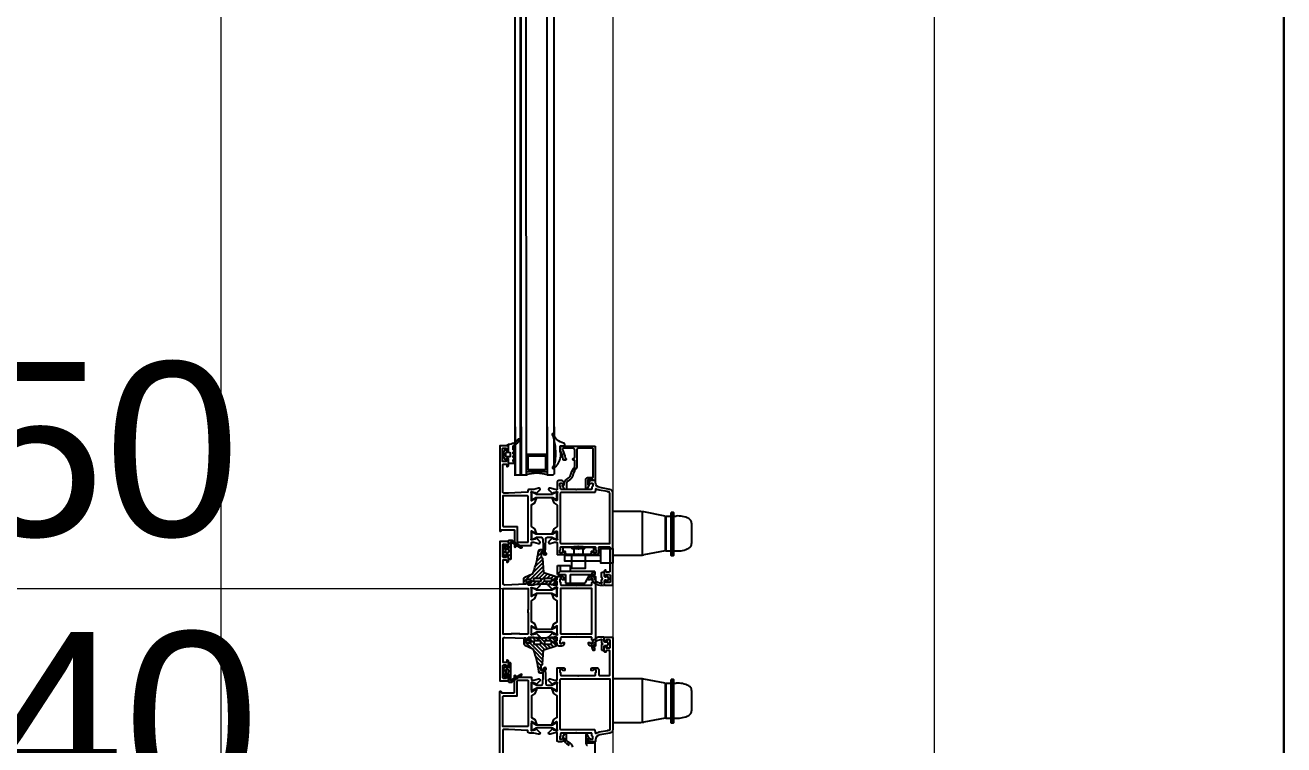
# Model space of a CAD drawing. Extents: x -1439 to 34962, y -872 to 8330.
# Drawn here: x 372.6 to 444.9, y 544.8 to 586.2 of the extents above; entities that cross this region are included whole.
import ezdxf
from ezdxf.enums import TextEntityAlignment as Align

# ---------------------------------------------------------------- set-up
doc = ezdxf.new("R2010")
doc.units = 0
doc.linetypes.add('HIDDEN', pattern=[0.375, 0.25, -0.125])
doc.layers.get('0').update_dxf_attribs({"color": 9, "lineweight": 9})
for name, color, linetype, lineweight in [('06D', 9, 'Continuous', 9), ('10', 9, 'Continuous', 9), ('15', 9, 'Continuous', 9), ('22', 8, 'Continuous', 9), ('E-LINYE', 7, 'Continuous', 30)]:
    doc.layers.add(name, color=color, linetype=linetype, lineweight=lineweight)
doc.styles.add('Arial', font='arial.ttf', dxfattribs={"height": 2.5})

# ---------------------------------------------------------------- blocks, each defined once
blk = doc.blocks.new('ciftkanatdograma_pr2')
at = {"layer": '06D', "lineweight": 25, "ltscale": 0.5}
h = blk.add_hatch(dxfattribs=at)
h.set_pattern_fill('ANSI31', color=256, scale=0.05, angle=450, style=0)
h.set_pattern_definition([(225, (-259.6646, 131.83068), (-0.1122532, 0.1122532), [])])
edge = h.paths.add_edge_path(flags=16)
edge.add_arc((-78.38, 0.488), 0.025, 270, 360)
edge.add_line((-78.355, 0.488), (-78.355, 0.588))
edge.add_arc((-78.38, 0.588), 0.025, 0, 90)
edge.add_line((-78.38, 0.613), (-78.56, 0.613))
edge.add_arc((-78.56, 0.588), 0.025, 90, 180)
edge.add_line((-78.585, 0.588), (-78.585, 0.488))
edge.add_arc((-78.56, 0.488), 0.025, 180, 270)
edge.add_line((-78.56, 0.463), (-78.38, 0.463))
edge = h.paths.add_edge_path()
edge.add_arc((-78.185, 0.493), 0.035, 180, 270, ccw=False)
edge.add_line((-78.22, 0.493), (-78.22, 0.573))
edge.add_arc((-78.205, 0.573), 0.015, 137.83076, 180, ccw=False)
edge.add_line((-78.216, 0.583), (-78.176, 0.625))
edge.add_arc((-78.205, 0.653), 0.04, 316.38691, 422.9563)
edge.add_line((-78.187, 0.689), (-78.276, 0.734))
edge.add_arc((-78.355, 0.578), 0.175, 62.9563, 90)
edge.add_line((-78.355, 0.753), (-78.585, 0.753))
edge.add_arc((-78.585, 0.578), 0.175, 90, 117.0437)
edge.add_line((-78.665, 0.734), (-78.753, 0.689))
edge.add_arc((-78.735, 0.653), 0.04, 117.0437, 223.61309)
edge.add_line((-78.764, 0.625), (-78.724, 0.583))
edge.add_arc((-78.735, 0.573), 0.015, 0, 42.16924, ccw=False)
edge.add_line((-78.72, 0.573), (-78.72, 0.493))
edge.add_arc((-78.755, 0.493), 0.035, 270, 360, ccw=False)
edge.add_line((-78.755, 0.458), (-79.035, 0.458))
edge.add_arc((-79.035, 0.418), 0.04, 90, 180)
edge.add_line((-79.075, 0.418), (-79.075, 0.273))
edge.add_arc((-79.025, 0.273), 0.05, 180, 220.03479)
edge.add_line((-79.064, 0.241), (-78.691, -0.293))
edge.add_arc((-78.66, -0.267), 0.04, 220.03479, 393.00426)
edge.add_line((-78.627, -0.245), (-78.945, 0.26))
edge.add_arc((-78.894, 0.292), 0.06, 33.85445, 213.00426, ccw=False)
edge.add_line((-78.845, 0.326), (-78.005, 0.326))
edge.add_arc((-78.005, 0.366), 0.04, 270, 360)
edge.add_line((-77.965, 0.366), (-77.965, 0.418))
edge.add_arc((-78.005, 0.418), 0.04, 360, 450)
edge.add_line((-78.005, 0.458), (-78.185, 0.458))
h = blk.add_hatch(dxfattribs=at)
h.set_pattern_fill('ANSI31', color=256, scale=0.05, angle=450, style=0)
h.set_pattern_definition([(315, (109.6646, 131.83068), (0.1122532, 0.1122532), [])])
edge = h.paths.add_edge_path(flags=16)
edge.add_arc((-71.62, 0.488), 0.025, 180, 270, ccw=False)
edge.add_line((-71.645, 0.488), (-71.645, 0.588))
edge.add_arc((-71.62, 0.588), 0.025, 90, 180, ccw=False)
edge.add_line((-71.62, 0.613), (-71.44, 0.613))
edge.add_arc((-71.44, 0.588), 0.025, 0, 90, ccw=False)
edge.add_line((-71.415, 0.588), (-71.415, 0.488))
edge.add_arc((-71.44, 0.488), 0.025, 270, 360, ccw=False)
edge.add_line((-71.44, 0.463), (-71.62, 0.463))
edge = h.paths.add_edge_path()
edge.add_arc((-71.815, 0.493), 0.035, 270, 360)
edge.add_line((-71.78, 0.493), (-71.78, 0.573))
edge.add_arc((-71.795, 0.573), 0.015, 360, 402.16924)
edge.add_line((-71.784, 0.583), (-71.824, 0.625))
edge.add_arc((-71.795, 0.653), 0.04, 117.0437, 223.61309, ccw=False)
edge.add_line((-71.813, 0.689), (-71.724, 0.734))
edge.add_arc((-71.645, 0.578), 0.175, 90, 117.0437, ccw=False)
edge.add_line((-71.645, 0.753), (-71.415, 0.753))
edge.add_arc((-71.415, 0.578), 0.175, 62.9563, 90, ccw=False)
edge.add_line((-71.335, 0.734), (-71.247, 0.689))
edge.add_arc((-71.265, 0.653), 0.04, -43.61309, 62.9563, ccw=False)
edge.add_line((-71.236, 0.625), (-71.276, 0.583))
edge.add_arc((-71.265, 0.573), 0.015, 137.83076, 180)
edge.add_line((-71.28, 0.573), (-71.28, 0.493))
edge.add_arc((-71.245, 0.493), 0.035, 180, 270)
edge.add_line((-71.245, 0.458), (-70.965, 0.458))
edge.add_arc((-70.965, 0.418), 0.04, 0, 90, ccw=False)
edge.add_line((-70.925, 0.418), (-70.925, 0.273))
edge.add_arc((-70.975, 0.273), 0.05, -40.03479, 0, ccw=False)
edge.add_line((-70.936, 0.241), (-71.309, -0.293))
edge.add_arc((-71.34, -0.267), 0.04, 146.99574, 319.96521, ccw=False)
edge.add_line((-71.373, -0.245), (-71.055, 0.26))
edge.add_arc((-71.106, 0.292), 0.06, 326.99574, 506.14555)
edge.add_line((-71.155, 0.326), (-71.995, 0.326))
edge.add_arc((-71.995, 0.366), 0.04, 180, 270, ccw=False)
edge.add_line((-72.035, 0.366), (-72.035, 0.418))
edge.add_arc((-71.995, 0.418), 0.04, 90, 180, ccw=False)
edge.add_line((-71.995, 0.458), (-71.815, 0.458))
h = blk.add_hatch(dxfattribs=at)
h.set_pattern_fill('ANSI31', color=256, scale=0.05, style=0)
h.set_pattern_definition([(225, (-77.20478, -250.68329), (0.1122532, -0.1122532), [])])
h.paths.add_polyline_path([(-78.329, -1.695), (-78.517, -1.514, -0.203536), (-78.547, -1.442), (-78.547, -1.362, -0.380587), (-78.459, -1.262, 0.061836), (-77.202, -0.955, 0.189764), (-77.148, -0.906), (-76.957, -0.477, -0.285747), (-76.867, -0.422), (-76.577, -0.422, -0.414214), (-76.557, -0.442), (-76.557, -0.532, -0.414214), (-76.577, -0.552), (-76.792, -0.552, 0.414214), (-76.827, -0.587), (-76.827, -0.777, 0.414214), (-76.802, -0.802), (-76.722, -0.802, 0.414214), (-76.697, -0.777), (-76.697, -0.742, -0.414214), (-76.667, -0.712), (-76.601, -0.712, -0.296563), (-76.583, -0.724), (-76.523, -0.859, -0.104779), (-76.507, -0.932), (-76.507, -1.012, 0.081633), (-76.507, -1.992), (-76.507, -2.072, -0.104779), (-76.523, -2.145), (-76.583, -2.28, -0.296563), (-76.601, -2.292), (-76.667, -2.292, -0.414214), (-76.697, -2.262), (-76.697, -2.227, 0.414214), (-76.722, -2.202), (-76.802, -2.202, 0.414214), (-76.827, -2.227), (-76.827, -2.287, -0.414214), (-76.852, -2.312), (-76.947, -2.312, -0.328426), (-76.995, -2.276), (-77.214, -1.574, 0.309555), (-77.236, -1.557), (-78.039, -1.502, -0.394287), (-78.057, -1.482, 0.364538), (-78.099, -1.432, 0.068684), (-78.399, -1.422, 0.950368), (-78.397, -1.462, -0.000002), (-78.397, -1.462), (-78.246, -1.609, -0.999219)])
h.paths.add_polyline_path([(-76.897, -1.362), (-76.897, -1.022, -0.414214), (-76.867, -0.992), (-76.737, -0.992, -0.414214), (-76.707, -1.022), (-76.707, -1.362, -0.414214), (-76.737, -1.392), (-76.867, -1.392, -0.414214)], flags=16)
h.paths.add_polyline_path([(-76.867, -1.612), (-76.737, -1.612, -0.414214), (-76.707, -1.642), (-76.707, -1.982, -0.414214), (-76.737, -2.012), (-76.867, -2.012, -0.414214), (-76.897, -1.982), (-76.897, -1.642, -0.414214)], flags=16)
h = blk.add_hatch(dxfattribs=at)
h.set_pattern_fill('ANSI31', color=256, scale=0.05, style=0)
h.set_pattern_definition([(315, (-72.79522, -250.68329), (-0.1122532, -0.1122532), [])])
h.paths.add_polyline_path([(-71.671, -1.695), (-71.483, -1.514, 0.203536), (-71.453, -1.442), (-71.453, -1.362, 0.380587), (-71.541, -1.262, -0.061836), (-72.798, -0.955, -0.189764), (-72.852, -0.906), (-73.043, -0.477, 0.285747), (-73.133, -0.422), (-73.423, -0.422, 0.414214), (-73.443, -0.442), (-73.443, -0.532, 0.414214), (-73.423, -0.552), (-73.208, -0.552, -0.414214), (-73.173, -0.587), (-73.173, -0.777, -0.414214), (-73.198, -0.802), (-73.278, -0.802, -0.414214), (-73.303, -0.777), (-73.303, -0.742, 0.414214), (-73.333, -0.712), (-73.399, -0.712, 0.296563), (-73.417, -0.724), (-73.477, -0.859, 0.104779), (-73.493, -0.932), (-73.493, -1.012, -0.081633), (-73.493, -1.992), (-73.493, -2.072, 0.104779), (-73.477, -2.145), (-73.417, -2.28, 0.296563), (-73.399, -2.292), (-73.333, -2.292, 0.414214), (-73.303, -2.262), (-73.303, -2.227, -0.414214), (-73.278, -2.202), (-73.198, -2.202, -0.414214), (-73.173, -2.227), (-73.173, -2.287, 0.414214), (-73.148, -2.312), (-73.053, -2.312, 0.328426), (-73.005, -2.276), (-72.786, -1.574, -0.309555), (-72.764, -1.557), (-71.961, -1.502, 0.394287), (-71.943, -1.482, -0.364538), (-71.901, -1.432, -0.068684), (-71.601, -1.422, -0.950368), (-71.603, -1.462, 0.000002), (-71.603, -1.462), (-71.754, -1.609, 0.999219)])
h.paths.add_polyline_path([(-73.103, -1.362), (-73.103, -1.022, 0.414214), (-73.133, -0.992), (-73.263, -0.992, 0.414214), (-73.293, -1.022), (-73.293, -1.362, 0.414214), (-73.263, -1.392), (-73.133, -1.392, 0.414214)], flags=16)
h.paths.add_polyline_path([(-73.133, -1.612), (-73.263, -1.612, 0.414214), (-73.293, -1.642), (-73.293, -1.982, 0.414214), (-73.263, -2.012), (-73.133, -2.012, 0.414214), (-73.103, -1.982), (-73.103, -1.642, 0.414214)], flags=16)
for p, q in [((-66.975, -0.563), (-66.975, -1.763)), ((-65.975, -0.563), (-65.975, -1.763)), ((-81.386, -5.536), (-81.386, -7.15)), ((-78.886, -7.15), (-78.886, -5.536)), ((-71.782, -5.536), (-71.782, -7.15)), ((-69.282, -7.15), (-69.282, -5.536)), ((-81.382, -7.236), (-78.89, -7.236)), ((-81.136, -8.536), (-81.37, -7.32)), ((-79.136, -8.536), (-78.903, -7.32)), ((-71.778, -7.236), (-69.286, -7.236)), ((-71.532, -8.536), (-71.765, -7.32)), ((-69.532, -8.536), (-69.298, -7.32)), ((-79.136, -8.536), (-81.136, -8.536)), ((-81.136, -8.584), (-81.136, -8.88)), ((-79.136, -8.584), (-81.136, -8.584)), ((-81.136, -8.584, 0), (-81.136, -8.88, 0)), ((-79.136, -8.584, 0), (-81.136, -8.584, 0)), ((-79.136, -8.584), (-79.136, -8.88)), ((-79.136, -8.584, 0), (-79.136, -8.88, 0)), ((-69.532, -8.536), (-71.532, -8.536)), ((-71.532, -8.584), (-71.532, -8.88)), ((-69.532, -8.584), (-71.532, -8.584)), ((-71.532, -8.584, 0), (-71.532, -8.88, 0)), ((-69.532, -8.584, 0), (-71.532, -8.584, 0)), ((-69.532, -8.584), (-69.532, -8.88)), ((-69.532, -8.584, 0), (-69.532, -8.88, 0)), ((-81.407, -8.88), (-78.93, -8.88)), ((-81.407, -8.88, 0), (-78.93, -8.88, 0)), ((-78.93, -9.03), (-81.407, -9.03)), ((-78.93, -9.03, 0), (-81.407, -9.03, 0)), ((-81.136, -9.03), (-81.136, -9.173)), ((-81.136, -9.03, 0), (-81.136, -9.173, 0)), ((-79.136, -9.03), (-79.136, -9.173)), ((-79.136, -9.03, 0), (-79.136, -9.173, 0)), ((-71.803, -8.88), (-69.325, -8.88)), ((-71.803, -8.88, 0), (-69.325, -8.88, 0)), ((-69.325, -9.03), (-71.803, -9.03)), ((-69.325, -9.03, 0), (-71.803, -9.03, 0)), ((-71.532, -9.03), (-71.532, -9.173)), ((-71.532, -9.03, 0), (-71.532, -9.173, 0)), ((-69.532, -9.03), (-69.532, -9.173)), ((-69.532, -9.03, 0), (-69.532, -9.173, 0)), ((-79.55, -10.061, 0), (-80.722, -10.061, 0)), ((-69.946, -10.061, 0), (-71.118, -10.061, 0))]:
    blk.add_line(p, q, dxfattribs=at)
at = {"layer": '06D'}
for points in [[(-0.3, 17), (-149.7, 17)], [(-7.711, -5.535), (-141.935, -5.535)], [(-1.997, -22), (-1.997, -24), (-148, -24), (-148, -22)]]:
    blk.add_lwpolyline(points, dxfattribs=at)
at = {"layer": '06D', "lineweight": 25, "ltscale": 0.5}
for points in [[(-78.185, 0.458, -0.414214), (-78.22, 0.493), (-78.22, 0.573, -0.186103), (-78.216, 0.583), (-78.176, 0.625, 0.501687), (-78.187, 0.689), (-78.276, 0.734, 0.118551), (-78.355, 0.753), (-78.585, 0.753, 0.118551), (-78.665, 0.734), (-78.753, 0.689, 0.501687), (-78.764, 0.625), (-78.724, 0.583, -0.186103), (-78.72, 0.573), (-78.72, 0.493, -0.414214), (-78.755, 0.458), (-79.035, 0.458, 0.414214), (-79.075, 0.418), (-79.075, 0.273, 0.176484), (-79.064, 0.241), (-78.691, -0.293, 0.940455), (-78.627, -0.245), (-78.945, 0.26, -0.992608), (-78.845, 0.326), (-78.005, 0.326, 0.414214), (-77.965, 0.366), (-77.965, 0.418, 0.414214), (-78.005, 0.458)], [(-71.815, 0.458, 0.414214), (-71.78, 0.493), (-71.78, 0.573, 0.186103), (-71.784, 0.583), (-71.824, 0.625, -0.501687), (-71.813, 0.689), (-71.724, 0.734, -0.118551), (-71.645, 0.753), (-71.415, 0.753, -0.118551), (-71.335, 0.734), (-71.247, 0.689, -0.501687), (-71.236, 0.625), (-71.276, 0.583, 0.186103), (-71.28, 0.573), (-71.28, 0.493, 0.414214), (-71.245, 0.458), (-70.965, 0.458, -0.414214), (-70.925, 0.418), (-70.925, 0.273, -0.176484), (-70.936, 0.241), (-71.309, -0.293, -0.940455), (-71.373, -0.245), (-71.055, 0.26, 0.992608), (-71.155, 0.326), (-71.995, 0.326, -0.414214), (-72.035, 0.366), (-72.035, 0.418, -0.414214), (-71.995, 0.458)], [(-78.38, 0.463, 0.414214), (-78.355, 0.488), (-78.355, 0.588, 0.414214), (-78.38, 0.613), (-78.56, 0.613, 0.414214), (-78.585, 0.588), (-78.585, 0.488, 0.414214), (-78.56, 0.463)], [(-66.875, -0.693, -0.414214), (-66.845, -0.663), (-66.105, -0.663, -0.414214), (-66.075, -0.693), (-66.075, -1.633, -0.414214), (-66.105, -1.663), (-66.845, -1.663, -0.414214), (-66.875, -1.633)], [(-81.72, -1.121), (-81.827, -0.934, -0.131652), (-81.831, -0.919), (-81.831, -0.894, -0.414214), (-81.801, -0.864), (-81.441, -0.864, -0.414214), (-81.411, -0.894), (-81.411, -0.919, -0.131652), (-81.415, -0.934), (-81.523, -1.121, 0.131652), (-81.536, -1.171), (-81.536, -2.017, 0.131652), (-81.523, -2.067), (-81.415, -2.254, -0.131652), (-81.411, -2.269), (-81.411, -2.294, -0.414214), (-81.441, -2.324), (-81.801, -2.324, -0.414214), (-81.831, -2.294), (-81.831, -2.269, -0.131652), (-81.827, -2.254), (-81.72, -2.067, 0.131652), (-81.706, -2.017), (-81.706, -1.171, 0.131652)], [(-79.154, -1.676, 0.403142), (-79.25, -1.776), (-79.25, -2.017, 0.131652), (-79.237, -2.067), (-79.129, -2.254, -0.131652), (-79.125, -2.269), (-79.125, -2.294, -0.414214), (-79.155, -2.324), (-79.515, -2.324, -0.414214), (-79.545, -2.294), (-79.545, -2.269, -0.131652), (-79.541, -2.254), (-79.433, -2.067, 0.131652), (-79.42, -2.017), (-79.42, -1.171, 0.131652), (-79.433, -1.121), (-79.541, -0.934, -0.131652), (-79.545, -0.919), (-79.545, -0.894, -0.414214), (-79.515, -0.864), (-79.155, -0.864, -0.414214), (-79.125, -0.894), (-79.125, -0.919, -0.131652), (-79.129, -0.934), (-79.237, -1.121, 0.131652), (-79.25, -1.171), (-79.25, -1.412, 0.403142), (-79.154, -1.512), (-78.298, -1.544, -0.962756), (-78.298, -1.644)], [(-76.897, -1.36, 0.414214), (-76.867, -1.39), (-76.737, -1.39, 0.414214), (-76.707, -1.36), (-76.707, -1.02, 0.414214), (-76.737, -0.99), (-76.867, -0.99, 0.414214), (-76.897, -1.02)], [(-76.035, -2.017, 0.131652), (-76.022, -2.067), (-75.915, -2.254, -0.131652), (-75.91, -2.269), (-75.91, -2.294, -0.414214), (-75.94, -2.324), (-76.3, -2.324, -0.414214), (-76.33, -2.294), (-76.33, -2.269, -0.131652), (-76.326, -2.254), (-76.219, -2.067, 0.131652), (-76.205, -2.017), (-76.205, -1.171, 0.131652), (-76.219, -1.121), (-76.326, -0.935, -0.131652), (-76.33, -0.92), (-76.33, -0.894, -0.414214), (-76.3, -0.864), (-75.94, -0.864, -0.414214), (-75.91, -0.894), (-75.91, -0.92, -0.131652), (-75.915, -0.935), (-76.022, -1.121, 0.131652), (-76.035, -1.171)], [(-73.965, -2.017, -0.131652), (-73.978, -2.067), (-74.086, -2.254, 0.131652), (-74.09, -2.269), (-74.09, -2.294, 0.414214), (-74.06, -2.324), (-73.7, -2.324, 0.414214), (-73.67, -2.294), (-73.67, -2.269, 0.131652), (-73.674, -2.254), (-73.781, -2.067, -0.131652), (-73.795, -2.017), (-73.795, -1.171, -0.131652), (-73.781, -1.121), (-73.674, -0.935, 0.131652), (-73.67, -0.92), (-73.67, -0.894, 0.414214), (-73.7, -0.864), (-74.06, -0.864, 0.414214), (-74.09, -0.894), (-74.09, -0.92, 0.131652), (-74.086, -0.935), (-73.978, -1.121, -0.131652), (-73.965, -1.171)], [(-70.846, -1.676, -0.403142), (-70.75, -1.776), (-70.75, -2.017, -0.131652), (-70.763, -2.067), (-70.871, -2.254, 0.131652), (-70.875, -2.269), (-70.875, -2.294, 0.414214), (-70.845, -2.324), (-70.485, -2.324, 0.414214), (-70.455, -2.294), (-70.455, -2.269, 0.131652), (-70.459, -2.254), (-70.567, -2.067, -0.131652), (-70.58, -2.017), (-70.58, -1.171, -0.131652), (-70.567, -1.121), (-70.459, -0.934, 0.131652), (-70.455, -0.919), (-70.455, -0.894, 0.414214), (-70.485, -0.864), (-70.845, -0.864, 0.414214), (-70.875, -0.894), (-70.875, -0.919, 0.131652), (-70.871, -0.934), (-70.763, -1.121, -0.131652), (-70.75, -1.171), (-70.75, -1.412, -0.403142), (-70.846, -1.512), (-71.702, -1.544, 0.962756), (-71.702, -1.644)], [(-68.28, -1.121), (-68.173, -0.934, 0.131652), (-68.169, -0.919), (-68.169, -0.894, 0.414214), (-68.199, -0.864), (-68.559, -0.864, 0.414214), (-68.589, -0.894), (-68.589, -0.919, 0.131652), (-68.585, -0.934), (-68.477, -1.121, -0.131652), (-68.464, -1.171), (-68.464, -2.017, -0.131652), (-68.477, -2.067), (-68.585, -2.254, 0.131652), (-68.589, -2.269), (-68.589, -2.294, 0.414214), (-68.559, -2.324), (-68.199, -2.324, 0.414214), (-68.169, -2.294), (-68.169, -2.269, 0.131652), (-68.173, -2.254), (-68.28, -2.067, -0.131652), (-68.294, -2.017), (-68.294, -1.171, -0.131652)], [(-65.505, -2.533), (-65.505, -2.753, 0.414214), (-65.475, -2.783), (-65.437, -2.783, 0.356389), (-65.339, -2.703, -0.262181), (-64.825, -2.11, 0.316752), (-64.805, -2.082, 0.499585), (-64.843, -2.053, -0.048291), (-65.399, -2.195, -0.086497), (-66.497, -2.192, -0.16681), (-66.725, -2.08, 0.169383), (-66.746, -2.066), (-66.759, -2.063, 0.513067), (-66.806, -2.129, 0.159858), (-66.231, -2.509, 0.178819), (-65.865, -2.527), (-65.845, -2.517, -0.13005), (-65.796, -2.503), (-65.535, -2.503, -0.414214)]]:
    blk.add_lwpolyline(points, format="xyb", close=True, dxfattribs=at)
for points in [[(-65.409, 0.475, 0.220745), (-65.099, -0.119, -0.651907), (-65.155, -0.188, -0.176952), (-65.447, 0.128, 0.281357), (-65.59, 0.216), (-65.671, 0.216), (-65.685, 0.216), (-65.692, 0.215), (-65.699, 0.214), (-65.707, 0.211), (-65.714, 0.207), (-65.72, 0.201), (-65.725, 0.195), (-65.729, 0.188), (-65.732, 0.181), (-65.735, 0.166), (-65.735, 0.09), (-65.735, 0.087), (-65.735, 0.084), (-65.737, 0.081), (-65.738, 0.079), (-65.74, 0.076), (-65.743, 0.074), (-65.746, 0.072), (-65.749, 0.071), (-65.755, 0.07), (-65.835, 0.07), (-65.837, 0.07), (-65.84, 0.071), (-65.843, 0.072), (-65.846, 0.074), (-65.849, 0.076), (-65.851, 0.079), (-65.852, 0.081), (-65.854, 0.084), (-65.855, 0.09), (-65.855, 0.166), (-65.855, 0.173), (-65.857, 0.181), (-65.86, 0.188), (-65.864, 0.195), (-65.869, 0.201), (-65.875, 0.207), (-65.882, 0.211), (-65.89, 0.214), (-65.905, 0.216), (-65.912, 0.215), (-65.919, 0.214), (-65.927, 0.211), (-65.934, 0.207), (-65.94, 0.201), (-65.945, 0.195), (-65.949, 0.188), (-65.952, 0.181), (-65.955, 0.166), (-65.955, 0.09), (-65.955, 0.087), (-65.955, 0.084), (-65.957, 0.081), (-65.958, 0.079), (-65.96, 0.076), (-65.963, 0.074), (-65.966, 0.072), (-65.969, 0.071), (-65.975, 0.07), (-66.055, 0.07), (-66.057, 0.07), (-66.06, 0.071), (-66.063, 0.072), (-66.066, 0.074), (-66.069, 0.076), (-66.071, 0.079), (-66.072, 0.081), (-66.074, 0.084), (-66.075, 0.09), (-66.075, 0.166), (-66.075, 0.173), (-66.077, 0.181), (-66.08, 0.188), (-66.084, 0.195), (-66.089, 0.201), (-66.095, 0.207), (-66.102, 0.211), (-66.11, 0.214), (-66.125, 0.216), (-66.132, 0.215), (-66.139, 0.214), (-66.147, 0.211), (-66.154, 0.207), (-66.16, 0.201), (-66.165, 0.195), (-66.169, 0.188), (-66.172, 0.181), (-66.175, 0.166), (-66.175, 0.09), (-66.175, 0.087), (-66.175, 0.084), (-66.177, 0.081), (-66.178, 0.079), (-66.18, 0.076), (-66.183, 0.074), (-66.186, 0.072), (-66.189, 0.071), (-66.195, 0.07), (-66.275, 0.07), (-66.277, 0.07), (-66.28, 0.071), (-66.283, 0.072), (-66.286, 0.074), (-66.289, 0.076), (-66.291, 0.079), (-66.292, 0.081), (-66.294, 0.084), (-66.295, 0.09), (-66.295, 0.166), (-66.295, 0.173), (-66.297, 0.181), (-66.3, 0.188), (-66.304, 0.195), (-66.309, 0.201), (-66.315, 0.207), (-66.322, 0.211), (-66.33, 0.214), (-66.345, 0.216), (-66.352, 0.215), (-66.359, 0.214), (-66.367, 0.211), (-66.374, 0.207), (-66.38, 0.201), (-66.385, 0.195), (-66.389, 0.188), (-66.392, 0.181), (-66.395, 0.166), (-66.395, 0.09), (-66.395, 0.087), (-66.395, 0.084), (-66.397, 0.081), (-66.398, 0.079), (-66.4, 0.076), (-66.403, 0.074), (-66.406, 0.072), (-66.409, 0.071), (-66.414, 0.07), (-66.494, 0.07), (-66.497, 0.07), (-66.5, 0.071), (-66.503, 0.072), (-66.506, 0.074), (-66.509, 0.076), (-66.511, 0.078), (-66.512, 0.081), (-66.514, 0.084), (-66.515, 0.09), (-66.515, 0.428, -0.414214), (-66.485, 0.458), (-66.253, 0.458, 0.414214), (-66.223, 0.488), (-66.223, 0.553, 0.291535), (-66.235, 0.571), (-66.283, 0.591, -0.613042), (-66.285, 0.654), (-66.166, 0.717, -0.127095), (-66.103, 0.733), (-65.903, 0.733, -0.127095), (-65.84, 0.717), (-65.732, 0.66, -0.585233), (-65.732, 0.59), (-65.779, 0.565, 0.167811), (-65.783, 0.553), (-65.783, 0.488, 0.414214), (-65.753, 0.458), (-65.458, 0.458), (-65.458, 0.522, -0.394677), (-65.409, 0.475)], [(-76.507, -1.992, -0.081633), (-76.507, -1.012), (-76.507, -0.932, 0.104779), (-76.523, -0.859), (-76.583, -0.724, 0.296563), (-76.601, -0.712), (-76.667, -0.712, 0.414214), (-76.697, -0.742), (-76.697, -0.777, -0.414214), (-76.722, -0.802), (-76.802, -0.802, -0.414214), (-76.827, -0.777), (-76.827, -0.587, -0.414214), (-76.792, -0.552), (-76.577, -0.552, 0.414214), (-76.557, -0.532), (-76.557, -0.442, 0.414214), (-76.577, -0.422), (-76.867, -0.422, 0.285747), (-76.957, -0.477), (-77.148, -0.906, -0.189764), (-77.202, -0.955, -0.061836), (-78.459, -1.262, 0.380587), (-78.547, -1.362), (-78.547, -1.442, 0.203536), (-78.517, -1.514), (-78.329, -1.695, 0.999219), (-78.246, -1.609), (-78.397, -1.462, -0.950364), (-78.399, -1.422, -0.068684), (-78.099, -1.432, -0.364538), (-78.057, -1.482, 0.394287), (-78.039, -1.502), (-77.236, -1.557, -0.309555), (-77.214, -1.574), (-76.995, -2.276, 0.328426), (-76.947, -2.312), (-76.852, -2.312, 0.414214), (-76.827, -2.287), (-76.827, -2.227, -0.414214), (-76.802, -2.202), (-76.722, -2.202, -0.414214), (-76.697, -2.227), (-76.697, -2.262, 0.414214), (-76.667, -2.292), (-76.601, -2.292, 0.296563), (-76.583, -2.28), (-76.523, -2.145, 0.104779), (-76.507, -2.072), (-76.507, -1.992)], [(-73.493, -1.992, 0.081633), (-73.493, -1.012), (-73.493, -0.932, -0.104779), (-73.477, -0.859), (-73.417, -0.724, -0.296563), (-73.399, -0.712), (-73.333, -0.712, -0.414214), (-73.303, -0.742), (-73.303, -0.777, 0.414214), (-73.278, -0.802), (-73.198, -0.802, 0.414214), (-73.173, -0.777), (-73.173, -0.587, 0.414214), (-73.208, -0.552), (-73.423, -0.552, -0.414214), (-73.443, -0.532), (-73.443, -0.442, -0.414214), (-73.423, -0.422), (-73.133, -0.422, -0.285747), (-73.043, -0.477), (-72.852, -0.906, 0.189764), (-72.798, -0.955, 0.061836), (-71.541, -1.262, -0.380587), (-71.453, -1.362), (-71.453, -1.442, -0.203536), (-71.483, -1.514), (-71.671, -1.695, -0.999219), (-71.754, -1.609), (-71.603, -1.462, 0.950364), (-71.601, -1.422, 0.068684), (-71.901, -1.432, 0.364538), (-71.943, -1.482, -0.394287), (-71.961, -1.502), (-72.764, -1.557, 0.309555), (-72.786, -1.574), (-73.005, -2.276, -0.328426), (-73.053, -2.312), (-73.148, -2.312, -0.414214), (-73.173, -2.287), (-73.173, -2.227, 0.414214), (-73.198, -2.202), (-73.278, -2.202, 0.414214), (-73.303, -2.227), (-73.303, -2.262, -0.414214), (-73.333, -2.292), (-73.399, -2.292, -0.296563), (-73.417, -2.28), (-73.477, -2.145, -0.104779), (-73.493, -2.072), (-73.493, -1.992)]]:
    blk.add_lwpolyline(points, format="xyb", dxfattribs=at)
at = {"layer": '06D', "lineweight": 25, "ltscale": 0.5, "elevation": 0}
for points in [[(-78.93, -8.88), (-81.407, -8.88), (-81.407, -9.03), (-78.93, -9.03)], [(-69.325, -8.88), (-71.803, -8.88), (-71.803, -9.03), (-69.325, -9.03)]]:
    blk.add_lwpolyline(points, close=True, dxfattribs=at)
at = {"layer": '06D', "lineweight": 25, "ltscale": 0.5}
for centre, radius, start, end in [((-68.925, -1.163), 1.85, 341.07536, 18.92464), ((-80.486, -7.15), 0.9, 180, 190.88553), ((-79.786, -7.15), 0.9, 349.11447, 0), ((-70.882, -7.15), 0.9, 180, 190.88553), ((-70.182, -7.15), 0.9, 349.11447, 0), ((-79.743, -9.268, 0), 1.396, 176.09739, 206.73977), ((-80.529, -9.268, 0), 1.396, 333.26023, 3.90261), ((-70.139, -9.268, 0), 1.396, 176.09739, 206.73977), ((-70.925, -9.268, 0), 1.396, 333.26023, 3.90261), ((-80.722, -9.761, 0), 0.3, 206.73977, 270), ((-79.55, -9.761, 0), 0.3, 270, 333.26023), ((-71.118, -9.761, 0), 0.3, 206.73977, 270), ((-69.946, -9.761, 0), 0.3, 270, 333.26023)]:
    blk.add_arc(centre, radius, start, end, dxfattribs=at)
at = {"layer": '10', "lineweight": 25, "ltscale": 0.5}
for p, q in [((-73.382, -2.815), (-73.382, -2.985)), ((-72.882, -2.815), (-73.382, -2.815)), ((-72.719, -2.511), (-72.882, -2.351)), ((-72.882, -2.351), (-72.719, -2.351)), ((-72.882, -2.351), (-72.882, -2.815)), ((-72.719, -2.351), (-72.373, -2.351)), ((-72.373, -2.511), (-72.719, -2.511)), ((-72.719, -4.507), (-72.719, -2.511)), ((-72.373, -2.351), (-72.373, -3.092)), ((-73.382, -2.985), (-73.382, -3.946)), ((-72.882, -3.086), (-73.382, -3.086)), ((-72.882, -3.086), (-72.882, -4.507)), ((-72.373, -3.092), (-72.719, -3.092)), ((-73.382, -3.946), (-72.882, -4.216)), ((-72.719, -4.507), (-72.882, -4.507))]:
    blk.add_line(p, q, dxfattribs=at)
for points in [[(-81.88, -0.658, 0.459137), (-81.844, -0.63), (-81.79, 0.464), (-81.79, 0.734, 0.414214), (-81.84, 0.784), (-83.42, 0.784, 0.414214)], [(-84.49, 0.964), (-79.625, 0.964, -0.535184), (-79.602, 0.93), (-79.62, 0.886), (-79.65, 0.886, 0.414214), (-79.68, 0.856), (-79.68, 0.144, 0.414214), (-79.65, 0.114), (-78.705, 0.114, -0.535184), (-78.682, 0.08), (-78.692, 0.055, -0.302776), (-78.72, 0.036), (-78.75, 0.036, 0.414214), (-78.78, 0.006), (-78.78, -0.826, -0.414214), (-78.81, -0.856), (-78.929, -0.856, 0.414214), (-78.959, -0.886), (-78.959, -1.001), (-78.889, -1.262, -0.700084), (-78.997, -1.337), (-79.015, -1.325), (-79.186, -1.152, -0.607471), (-79.17, -1.092, 0.283637), (-79.147, -1.07), (-79.098, -0.886, 1.229391), (-79.148, -0.856), (-79.623, -0.856), (-79.46, -1.122, -0.859449), (-79.49, -1.147), (-79.735, -1.055), (-79.857, -0.856), (-81.102, -0.856), (-81.224, -1.055), (-81.468, -1.147, -0.859449), (-81.499, -1.122), (-81.336, -0.856), (-81.81, -0.856, 1.229391), (-81.861, -0.886), (-81.811, -1.07, 0.283637), (-81.789, -1.092, -0.607471), (-81.773, -1.152), (-81.944, -1.325), (-81.962, -1.337, -0.700084), (-82.07, -1.262), (-82, -1.001), (-82, -0.756, -0.474196), (-81.88, -0.658)], [(-68.12, -0.658, -0.459137), (-68.156, -0.63), (-68.21, 0.464), (-68.21, 0.734, -0.414214), (-68.16, 0.784), (-66.58, 0.784, -0.414214), (-66.55, 0.754), (-66.55, 0.594, -0.414214), (-66.58, 0.564), (-66.68, 0.564), (-66.68, 0.514, 0.414214), (-66.63, 0.464), (-66.32, 0.464, 0.414214), (-66.25, 0.534), (-66.25, 0.554, 0.414214), (-66.26, 0.564), (-66.36, 0.564, -0.414214), (-66.41, 0.614), (-66.41, 0.764, -0.414214), (-66.36, 0.814), (-65.69, 0.814, -0.414214), (-65.64, 0.764), (-65.64, 0.614, -0.414214), (-65.69, 0.564), (-65.79, 0.564, 0.414214), (-65.8, 0.554), (-65.8, 0.534, 0.414214), (-65.73, 0.464), (-65.51, 0.464, 0.414214), (-65.5, 0.474), (-65.5, 0.954, 0.414214), (-65.51, 0.964), (-70.375, 0.964, 0.535184), (-70.398, 0.93), (-70.38, 0.886), (-70.35, 0.886, -0.414214), (-70.32, 0.856), (-70.32, 0.144, -0.414214), (-70.35, 0.114), (-71.295, 0.114, 0.535184), (-71.318, 0.08), (-71.308, 0.055, 0.302776), (-71.28, 0.036), (-71.25, 0.036, -0.414214), (-71.22, 0.006), (-71.22, -0.826, 0.414214), (-71.19, -0.856), (-71.071, -0.856, -0.414214), (-71.041, -0.886), (-71.041, -1.001), (-71.111, -1.262, 0.700084), (-71.003, -1.337), (-70.985, -1.325), (-70.814, -1.152, 0.607471), (-70.83, -1.092, -0.283637), (-70.853, -1.07), (-70.902, -0.886, -1.229391), (-70.852, -0.856), (-70.377, -0.856), (-70.54, -1.122, 0.859449), (-70.51, -1.147), (-70.265, -1.055), (-70.143, -0.856), (-68.898, -0.856), (-68.776, -1.055), (-68.532, -1.147, 0.859449), (-68.501, -1.122), (-68.664, -0.856), (-68.19, -0.856, -1.229391), (-68.139, -0.886), (-68.189, -1.07, -0.283637), (-68.211, -1.092, 0.607471), (-68.227, -1.152), (-68.056, -1.325), (-68.038, -1.337, 0.700084), (-67.93, -1.262), (-68, -1.001), (-68, -0.756, 0.474196), (-68.12, -0.658)], [(-73.08, -2.336, -0.414222), (-73, -2.416), (-73, -2.586, -0.414214), (-73.15, -2.736), (-73.19, -2.736, -0.414214), (-73.2, -2.726), (-73.2, -2.665, -0.366034), (-73.175, -2.635, 0.365977), (-73.15, -2.606), (-73.15, -2.516, 0.414214), (-73.18, -2.486), (-73.29, -2.486, 0.365977), (-73.32, -2.511, -0.365977), (-73.349, -2.536), (-73.47, -2.536, 0.414214), (-73.5, -2.566), (-73.5, -3.406), (-73.53, -3.436), (-73.5, -3.466), (-73.5, -4.306, 0.414214), (-73.47, -4.336), (-73.349, -4.336, -0.365977), (-73.32, -4.361, 0.365977), (-73.29, -4.386), (-73.18, -4.386, 0.414214), (-73.15, -4.356), (-73.15, -4.266, 0.365977), (-73.175, -4.236, -0.366034), (-73.2, -4.206), (-73.2, -4.146, -0.414214), (-73.19, -4.136), (-73.15, -4.136, -0.414214), (-73, -4.286), (-73, -4.526, -0.414214), (-73.01, -4.536), (-76.99, -4.536, -0.414214), (-77, -4.526), (-77, -4.286, -0.414214), (-76.85, -4.136), (-76.81, -4.136, -0.414214), (-76.8, -4.146), (-76.8, -4.206, -0.366034), (-76.825, -4.236, 0.365977), (-76.85, -4.266), (-76.85, -4.356, 0.414214), (-76.82, -4.386), (-76.71, -4.386, 0.365977), (-76.68, -4.361, -0.365977), (-76.651, -4.336), (-76.53, -4.336, 0.414214), (-76.5, -4.306), (-76.5, -3.466), (-76.47, -3.436), (-76.5, -3.406), (-76.5, -2.566, 0.414214), (-76.53, -2.536), (-76.651, -2.536, -0.365977), (-76.68, -2.511, 0.365977), (-76.71, -2.486), (-76.82, -2.486, 0.414214), (-76.85, -2.516), (-76.85, -2.606, 0.365977), (-76.825, -2.635, -0.366034), (-76.8, -2.665), (-76.8, -2.726, -0.414214), (-76.81, -2.736), (-76.85, -2.736, -0.414214), (-77, -2.586), (-77, -2.416, -0.414214), (-76.92, -2.336), (-76.85, -2.336, 0.414214), (-76.82, -2.306), (-76.82, -2.286, -0.414214), (-76.72, -2.186), (-76.71, -2.186, -0.414214), (-76.7, -2.196), (-76.7, -2.306, 0.414214), (-76.67, -2.336), (-76.53, -2.336, 0.414214), (-76.5, -2.306), (-76.5, -2.19), (-76.57, -1.929, -0.700084), (-76.462, -1.854), (-76.444, -1.867), (-76.273, -2.039, -0.607471), (-76.289, -2.1, 0.283637), (-76.311, -2.121), (-76.361, -2.305, 1.229391), (-76.31, -2.336), (-75.836, -2.336), (-75.998, -2.071, -0.713664), (-75.973, -2.042), (-75.724, -2.136), (-75.602, -2.336), (-74.398, -2.336), (-74.276, -2.136), (-74.027, -2.042, -0.713664), (-74.002, -2.071), (-74.164, -2.336), (-73.69, -2.336, 1.229391), (-73.639, -2.305), (-73.689, -2.121, 0.283637), (-73.711, -2.1, -0.607471), (-73.727, -2.039), (-73.556, -1.867), (-73.538, -1.854, -0.700084), (-73.43, -1.929), (-73.5, -2.19), (-73.5, -2.306, 0.414214), (-73.47, -2.336), (-73.33, -2.336, 0.414214), (-73.3, -2.306), (-73.3, -2.196, -0.414214), (-73.29, -2.186), (-73.28, -2.186, -0.414214), (-73.18, -2.286), (-73.18, -2.306, 0.414214), (-73.15, -2.336), (-73.08, -2.336)], [(-84.477, -4.526), (-82.557, -4.526, 0.414214), (-82.527, -4.496), (-82.527, -4.436, 0.414214), (-82.557, -4.406), (-82.577, -4.406), (-82.577, -4.106), (-82.307, -4.106), (-82.287, -4.141, 0.414214), (-82.246, -4.152), (-82.075, -4.053, 0.767327), (-82.093, -3.986), (-82.597, -3.986, 0.414214), (-82.697, -4.086)], [(-82.811, -3.228, 0.197455), (-82.606, -3.097), (-82.498, -2.942, -0.244698), (-82.351, -2.866), (-82.071, -2.866, 0.767327), (-82.044, -2.764), (-82.242, -2.65, 0.57735), (-82.287, -2.676), (-82.287, -2.746), (-82.351, -2.746, 0.244698), (-82.596, -2.873), (-82.699, -3.028, -0.197455)]]:
    blk.add_lwpolyline(points, format="xyb", dxfattribs=at)
for points in [[(-79.85, -0.036), (-79.01, -0.036, -0.414214), (-78.96, -0.086), (-78.96, -0.626, -0.414214), (-79.01, -0.676), (-81.57, -0.676, -0.414214), (-81.62, -0.626), (-81.62, 0.784), (-79.91, 0.784, -0.414214), (-79.86, 0.734), (-79.86, -0.026, 0.414214)], [(-77.82, 0.764), (-77.82, 0.774), (-77.553, 0.774), (-77.553, 0.764), (-77.403, 0.764), (-77.403, 0.774), (-77.073, 0.774), (-77.073, 0.764), (-76.923, 0.764), (-76.923, 0.774), (-76.604, 0.774, -0.425337), (-76.504, 0.671), (-76.549, -0.517, -0.403083), (-76.579, -0.546), (-76.7, -0.546, 0.414214), (-76.82, -0.666), (-76.82, -0.756, 0.414214), (-76.72, -0.856), (-76.71, -0.856, 0.414214), (-76.7, -0.846), (-76.7, -0.696, -0.414214), (-76.67, -0.666), (-76.53, -0.666, -0.414214), (-76.5, -0.696), (-76.5, -1.001), (-76.57, -1.262, 0.700084), (-76.462, -1.337), (-76.444, -1.325), (-76.273, -1.152, 0.607471), (-76.289, -1.092, -0.283637), (-76.311, -1.07), (-76.361, -0.886, -1.229391), (-76.31, -0.856), (-75.836, -0.856), (-75.999, -1.122, 0.859449), (-75.968, -1.147), (-75.724, -1.055), (-75.602, -0.856), (-74.398, -0.856), (-74.276, -1.055), (-74.032, -1.147, 0.859449), (-74.001, -1.122), (-74.164, -0.856), (-73.69, -0.856, -1.229391), (-73.639, -0.886), (-73.689, -1.07, -0.283637), (-73.711, -1.092, 0.607471), (-73.727, -1.152), (-73.556, -1.325), (-73.538, -1.337, 0.700084), (-73.43, -1.262), (-73.5, -1.001), (-73.5, -0.696, -0.414214), (-73.47, -0.666), (-73.33, -0.666, -0.414214), (-73.3, -0.696), (-73.3, -0.846, 0.414214), (-73.29, -0.856), (-73.28, -0.856, 0.414214), (-73.18, -0.756), (-73.18, -0.666, 0.414214), (-73.3, -0.546), (-73.421, -0.546, -0.403083), (-73.451, -0.517), (-73.496, 0.671, -0.425337), (-73.396, 0.774), (-73.077, 0.774), (-73.077, 0.764), (-72.927, 0.764), (-72.927, 0.774), (-72.597, 0.774), (-72.597, 0.764), (-72.447, 0.764), (-72.447, 0.774), (-72.18, 0.774), (-72.18, 0.764), (-72.05, 0.764), (-72.05, 0.594, -0.414214), (-72.08, 0.564), (-72.18, 0.564), (-72.18, 0.514, 0.414214), (-72.13, 0.464), (-71.82, 0.464, 0.414214), (-71.75, 0.534), (-71.75, 0.554, 0.414214), (-71.76, 0.564), (-71.86, 0.564, -0.414214), (-71.91, 0.614), (-71.91, 0.734, -0.414214), (-71.86, 0.784), (-71.19, 0.784, -0.414214), (-71.14, 0.734), (-71.14, 0.614, -0.414214), (-71.19, 0.564), (-71.29, 0.564, 0.414214), (-71.3, 0.554), (-71.3, 0.534, 0.414214), (-71.23, 0.464), (-71.01, 0.464, 0.414214), (-71, 0.474), (-71, 0.954, 0.414214), (-71.01, 0.964), (-78.99, 0.964, 0.414214), (-79, 0.954), (-79, 0.474, 0.414214), (-78.99, 0.464), (-78.77, 0.464, 0.414214), (-78.7, 0.534), (-78.7, 0.554, 0.414214), (-78.71, 0.564), (-78.81, 0.564, -0.414214), (-78.86, 0.614), (-78.86, 0.734, -0.414214), (-78.81, 0.784), (-78.14, 0.784, -0.414214), (-78.09, 0.734), (-78.09, 0.614, -0.414214), (-78.14, 0.564), (-78.24, 0.564, 0.414214), (-78.25, 0.554), (-78.25, 0.534, 0.414214), (-78.18, 0.464), (-77.87, 0.464, 0.414214), (-77.82, 0.514), (-77.82, 0.564), (-77.92, 0.564, -0.414214), (-77.95, 0.594), (-77.95, 0.764)], [(-70.15, -0.036), (-70.99, -0.036, 0.414214), (-71.04, -0.086), (-71.04, -0.626, 0.414214), (-70.99, -0.676), (-68.43, -0.676, 0.414214), (-68.38, -0.626), (-68.38, 0.784), (-70.09, 0.784, 0.414214), (-70.14, 0.734), (-70.14, -0.026, -0.414214)], [(-71.62, 0.463, -0.414214), (-71.645, 0.488), (-71.645, 0.588, -0.414214), (-71.62, 0.613), (-71.44, 0.613, -0.414214), (-71.415, 0.588), (-71.415, 0.488, -0.414214), (-71.44, 0.463)], [(-65.898, 0.599, -0.359904), (-65.873, 0.57), (-65.873, 0.394, -0.414214), (-65.903, 0.364), (-66.103, 0.364, -0.414214), (-66.133, 0.394), (-66.133, 0.57, -0.359904), (-66.109, 0.599, -0.094739)], [(-73.103, -1.36, -0.414214), (-73.133, -1.39), (-73.263, -1.39, -0.414214), (-73.293, -1.36), (-73.293, -1.02, -0.414214), (-73.263, -0.99), (-73.133, -0.99, -0.414214), (-73.103, -1.02)], [(-82.151, -2.536, -0.365977), (-82.18, -2.511, 0.365977), (-82.21, -2.486), (-82.32, -2.486, 0.414214), (-82.35, -2.516), (-82.35, -2.606, 0.365977), (-82.325, -2.635, -0.366034), (-82.3, -2.665), (-82.3, -2.726, -0.414214), (-82.31, -2.736), (-82.35, -2.736, -0.414214), (-82.5, -2.586), (-82.5, -2.416, -0.414214), (-82.42, -2.336), (-82, -2.336, 0.493043), (-81.971, -2.298), (-82.07, -1.929, -0.700084), (-81.962, -1.854), (-81.944, -1.867), (-81.773, -2.039, -0.607471), (-81.789, -2.1, 0.283637), (-81.811, -2.121), (-81.861, -2.305, 1.229391), (-81.81, -2.336), (-81.389, -2.336, 0.585524), (-81.364, -2.29), (-81.498, -2.071, -0.713664), (-81.473, -2.042), (-81.224, -2.136), (-81.11, -2.321, 0.261412), (-81.085, -2.336), (-79.874, -2.336, 0.261412), (-79.848, -2.321), (-79.735, -2.136), (-79.485, -2.042, -0.713664), (-79.461, -2.071), (-79.595, -2.29, 0.585524), (-79.569, -2.336), (-79.148, -2.336, 1.229391), (-79.098, -2.305), (-79.147, -2.121, 0.283637), (-79.17, -2.1, -0.607471), (-79.186, -2.039), (-79.015, -1.867), (-78.997, -1.854, -0.700084), (-78.889, -1.929), (-78.959, -2.19), (-78.959, -2.306, 0.414214), (-78.929, -2.336), (-78.28, -2.336, -0.414214), (-78.25, -2.366), (-78.25, -2.686, -0.414222), (-78.35, -2.786), (-78.39, -2.786, -0.414214), (-78.4, -2.776), (-78.4, -2.665, -0.366034), (-78.375, -2.635, 0.365977), (-78.35, -2.606), (-78.35, -2.516, 0.414214), (-78.38, -2.486), (-78.49, -2.486, 0.365977), (-78.52, -2.511, -0.365977), (-78.549, -2.536), (-78.67, -2.536, 0.414214), (-78.7, -2.566), (-78.7, -3.506), (-78.73, -3.536), (-78.7, -3.566), (-78.7, -4.506, 0.414214), (-78.67, -4.536), (-78.549, -4.536, -0.365977), (-78.52, -4.561, 0.365977), (-78.49, -4.586), (-78.38, -4.586, 0.414214), (-78.35, -4.556), (-78.35, -4.466, 0.365977), (-78.375, -4.436, -0.366034), (-78.4, -4.406), (-78.4, -4.296, -0.414214), (-78.39, -4.286), (-78.35, -4.286, -0.414214), (-78.25, -4.386), (-78.25, -4.586, -0.414214), (-78.4, -4.736), (-78.67, -4.736, 0.414214), (-78.7, -4.766), (-78.7, -5.326, 0.414214), (-78.67, -5.356), (-77.28, -5.356, 0.414214), (-77.25, -5.326), (-77.25, -5.166, 0.414214), (-77.28, -5.136), (-77.35, -5.136), (-77.35, -5.086, -0.414214), (-77.3, -5.036), (-77.045, -5.036, -0.414214), (-76.975, -5.106), (-76.975, -5.126, -0.414214), (-76.985, -5.136), (-77.06, -5.136, 0.414214), (-77.11, -5.186), (-77.11, -5.326, 0.414214), (-77.06, -5.376), (-76.69, -5.376, 0.414214), (-76.64, -5.326), (-76.64, -5.186, 0.414214), (-76.69, -5.136), (-76.765, -5.136, -0.414214), (-76.775, -5.126), (-76.775, -5.106, -0.414214), (-76.705, -5.036), (-76.53, -5.036, -0.414214), (-76.5, -5.066), (-76.5, -5.506, -0.414214), (-76.53, -5.536), (-81.8, -5.536, -0.363975), (-81.997, -5.37), (-82.1, -4.783, 0.36397), (-82.396, -4.536), (-82.47, -4.536, -0.414214), (-82.5, -4.506), (-82.5, -4.286, -0.414214), (-82.35, -4.136), (-82.31, -4.136, -0.414214), (-82.3, -4.146), (-82.3, -4.206, -0.366034), (-82.325, -4.236, 0.365977), (-82.35, -4.266), (-82.35, -4.356, 0.414214), (-82.32, -4.386), (-82.21, -4.386, 0.365977), (-82.18, -4.361, -0.365977), (-82.151, -4.336), (-82.03, -4.336, 0.414214), (-82, -4.306), (-82, -3.466), (-81.97, -3.436), (-82, -3.406), (-82, -2.566, 0.414214), (-82.03, -2.536)], [(-76.897, -1.98, 0.414214), (-76.867, -2.01), (-76.737, -2.01, 0.414214), (-76.707, -1.98), (-76.707, -1.64, 0.414214), (-76.737, -1.61), (-76.867, -1.61, 0.414214), (-76.897, -1.64)], [(-67.849, -2.536, 0.365977), (-67.82, -2.511, -0.365977), (-67.79, -2.486), (-67.68, -2.486, -0.414214), (-67.65, -2.516), (-67.65, -2.606, -0.365977), (-67.675, -2.635, 0.366034), (-67.7, -2.665), (-67.7, -2.726, 0.414214), (-67.69, -2.736), (-67.65, -2.736, 0.414214), (-67.5, -2.586), (-67.5, -2.416, 0.414214), (-67.58, -2.336), (-68, -2.336, -0.493043), (-68.029, -2.298), (-67.93, -1.929, 0.700084), (-68.038, -1.854), (-68.056, -1.867), (-68.227, -2.039, 0.607471), (-68.211, -2.1, -0.283637), (-68.189, -2.121), (-68.139, -2.305, -1.229391), (-68.19, -2.336), (-68.611, -2.336, -0.585524), (-68.636, -2.29), (-68.502, -2.071, 0.713664), (-68.527, -2.042), (-68.776, -2.136), (-68.89, -2.321, -0.261412), (-68.915, -2.336), (-70.126, -2.336, -0.261412), (-70.152, -2.321), (-70.265, -2.136), (-70.515, -2.042, 0.713664), (-70.539, -2.071), (-70.405, -2.29, -0.585524), (-70.431, -2.336), (-70.852, -2.336, -1.229391), (-70.902, -2.305), (-70.853, -2.121, -0.283637), (-70.83, -2.1, 0.607471), (-70.814, -2.039), (-70.985, -1.867), (-71.003, -1.854, 0.700084), (-71.111, -1.929), (-71.041, -2.19), (-71.041, -2.306, -0.414214), (-71.071, -2.336), (-71.72, -2.336, 0.414214), (-71.75, -2.366), (-71.75, -2.686, 0.414222), (-71.65, -2.786), (-71.61, -2.786, 0.414214), (-71.6, -2.776), (-71.6, -2.665, 0.366034), (-71.625, -2.635, -0.365977), (-71.65, -2.606), (-71.65, -2.516, -0.414214), (-71.62, -2.486), (-71.51, -2.486, -0.365977), (-71.48, -2.511, 0.365977), (-71.451, -2.536), (-71.33, -2.536, -0.414214), (-71.3, -2.566), (-71.3, -3.506), (-71.27, -3.536), (-71.3, -3.566), (-71.3, -4.506, -0.414214), (-71.33, -4.536), (-71.451, -4.536, 0.365977), (-71.48, -4.561, -0.365977), (-71.51, -4.586), (-71.62, -4.586, -0.414214), (-71.65, -4.556), (-71.65, -4.466, -0.365977), (-71.625, -4.436, 0.366034), (-71.6, -4.406), (-71.6, -4.296, 0.414214), (-71.61, -4.286), (-71.65, -4.286, 0.414214), (-71.75, -4.386), (-71.75, -4.586, 0.414214), (-71.6, -4.736), (-71.33, -4.736, -0.414214), (-71.3, -4.766), (-71.3, -5.326, -0.414214), (-71.33, -5.356), (-72.72, -5.356, -0.414214), (-72.75, -5.326), (-72.75, -5.166, -0.414214), (-72.72, -5.136), (-72.65, -5.136), (-72.65, -5.086, 0.414214), (-72.7, -5.036), (-72.955, -5.036, 0.414214), (-73.025, -5.106), (-73.025, -5.126, 0.414214), (-73.015, -5.136), (-72.94, -5.136, -0.414214), (-72.89, -5.186), (-72.89, -5.326, -0.414214), (-72.94, -5.376), (-73.31, -5.376, -0.414214), (-73.36, -5.326), (-73.36, -5.186, -0.414214), (-73.31, -5.136), (-73.235, -5.136, 0.414214), (-73.225, -5.126), (-73.225, -5.106, 0.414214), (-73.295, -5.036), (-73.47, -5.036, 0.414214), (-73.5, -5.066), (-73.5, -5.506, 0.414214), (-73.47, -5.536), (-68.2, -5.536, 0.363975), (-68.003, -5.37), (-67.9, -4.783, -0.36397), (-67.604, -4.536), (-67.53, -4.536, 0.414214), (-67.5, -4.506), (-67.5, -4.286, 0.414214), (-67.65, -4.136), (-67.69, -4.136, 0.414214), (-67.7, -4.146), (-67.7, -4.206, 0.366034), (-67.675, -4.236, -0.365977), (-67.65, -4.266), (-67.65, -4.356, -0.414214), (-67.68, -4.386), (-67.79, -4.386, -0.365977), (-67.82, -4.361, 0.365977), (-67.849, -4.336), (-67.97, -4.336, -0.414214), (-68, -4.306), (-68, -3.466), (-68.03, -3.436), (-68, -3.406), (-68, -2.566, -0.414214), (-67.97, -2.536)], [(-73.103, -1.98, -0.414214), (-73.133, -2.01), (-73.263, -2.01, -0.414214), (-73.293, -1.98), (-73.293, -1.64, -0.414214), (-73.263, -1.61), (-73.133, -1.61, -0.414214), (-73.103, -1.64)], [(-81.799, -5.356, -0.207097), (-81.85, -5.333), (-81.85, -5.236), (-81.868, -5.236), (-81.953, -4.757, 0.106114), (-82.024, -4.582, -0.602221), (-81.999, -4.536), (-81.95, -4.536, 0.162278), (-81.89, -4.516), (-81.85, -4.516, 0.414214), (-81.82, -4.486), (-81.82, -2.566, -0.414214), (-81.77, -2.516), (-78.93, -2.516, -0.414214), (-78.88, -2.566), (-78.88, -5.356)], [(-71.401, -3.583), (-71.401, -3.683, -1), (-71.401, -3.743), (-71.401, -3.806), (-71.371, -3.823), (-71.401, -3.84), (-71.401, -3.903, 0.414214), (-71.371, -3.933, -0.414214), (-71.321, -3.983), (-71.321, -4.333, -0.414214), (-71.421, -4.433), (-71.541, -4.433, -0.414214), (-71.571, -4.403), (-71.571, -4.313, 0.414214), (-71.601, -4.283), (-71.651, -4.283, -0.414214), (-71.751, -4.183), (-71.751, -4.133), (-71.751, -3.583), (-71.721, -3.553), (-71.751, -3.523), (-71.751, -2.973), (-71.751, -2.923, -0.414214), (-71.651, -2.823), (-71.601, -2.823, 0.414214), (-71.571, -2.793), (-71.571, -2.703, -0.414214), (-71.541, -2.673), (-71.421, -2.673, -0.414214), (-71.321, -2.773), (-71.321, -3.123, -0.414214), (-71.371, -3.173, 0.414214), (-71.401, -3.203), (-71.401, -3.333, -1), (-71.401, -3.393), (-71.401, -3.523), (-71.431, -3.553)], [(-68.201, -5.356, 0.207097), (-68.15, -5.333), (-68.15, -5.236), (-68.132, -5.236), (-68.047, -4.757, -0.106114), (-67.976, -4.582, 0.602221), (-68.001, -4.536), (-68.05, -4.536, -0.162278), (-68.11, -4.516), (-68.15, -4.516, -0.414214), (-68.18, -4.486), (-68.18, -2.566, 0.414214), (-68.23, -2.516), (-71.07, -2.516, 0.414214), (-71.12, -2.566), (-71.12, -5.356)], [(-66.318, -3.314), (-66.318, -3.274, -0.414214), (-66.288, -3.244), (-66.248, -3.244, -0.414214), (-66.218, -3.274), (-66.218, -3.294, 0.414214), (-66.168, -3.344), (-65.738, -3.344, 0.414214), (-65.638, -3.244), (-65.638, -2.695, 0.414214), (-65.688, -2.645), (-65.74, -2.645, 0.127567), (-65.774, -2.653, -0.09888), (-66.192, -2.787, 0.367727), (-66.218, -2.816, -0.399482), (-66.248, -2.844), (-66.288, -2.844, -0.414214), (-66.318, -2.814), (-66.318, -2.723, -0.400329), (-66.271, -2.673, 0.114933), (-65.834, -2.55, -0.127017), (-65.737, -2.525), (-65.548, -2.525, -0.414214), (-65.518, -2.555), (-65.518, -4.495, -0.414214), (-65.548, -4.525), (-67.468, -4.525, -0.414214), (-67.498, -4.495), (-67.498, -4.435, -0.414214), (-67.468, -4.405), (-67.448, -4.405), (-67.448, -4.105), (-67.718, -4.105), (-67.738, -4.14, -0.414214), (-67.779, -4.151), (-67.95, -4.052, -0.767327), (-67.932, -3.985), (-67.428, -3.985, -0.414214), (-67.328, -4.085), (-67.328, -4.355, 0.414214), (-67.278, -4.405), (-65.688, -4.405, 0.414214), (-65.638, -4.355), (-65.638, -3.564, 0.414214), (-65.738, -3.464), (-66.652, -3.464, -0.172094), (-66.853, -3.393, 0.126051), (-67.214, -3.227, -0.197455), (-67.419, -3.096), (-67.527, -2.941, 0.244698), (-67.674, -2.865), (-67.954, -2.865, -0.767327), (-67.981, -2.763), (-67.783, -2.649, -0.57735), (-67.738, -2.675), (-67.738, -2.745), (-67.674, -2.745, -0.244698), (-67.429, -2.873), (-67.326, -3.027, 0.197455), (-67.198, -3.109, -0.126051), (-66.783, -3.3, 0.178336), (-66.652, -3.344), (-66.348, -3.344, 0.414214)], [(-76.716, -5.156), (-76.776, -5.156), (-76.776, -5.076, -0.236068), (-76.696, -5.036), (-76.532, -5.036, 0.414214), (-76.482, -4.986), (-76.482, -4.814, 0.557109), (-77.205, -4.367, 0.284432), (-77.246, -4.434, 0.557109), (-77.138, -4.501, -0.59685), (-76.634, -4.856, -2.161979), (-76.669, -4.886), (-76.811, -4.886, -1), (-76.931, -4.886), (-77.196, -4.886, 0.414214), (-77.246, -4.936), (-77.246, -4.986, 0.414214), (-77.196, -5.036), (-77.046, -5.036, -0.236068), (-76.966, -5.076), (-76.966, -5.156), (-77.026, -5.156), (-77.026, -5.189, 0.323522), (-76.992, -5.237), (-76.899, -5.268, 0.019238), (-76.891, -5.27), (-76.851, -5.27, 0.019238), (-76.844, -5.268), (-76.751, -5.237, 0.323522), (-76.716, -5.189)], [(-73.284, -5.156), (-73.224, -5.156), (-73.224, -5.076, 0.236068), (-73.304, -5.036), (-73.468, -5.036, -0.414214), (-73.518, -4.986), (-73.518, -4.814, -0.557109), (-72.795, -4.367, -0.284432), (-72.754, -4.434, -0.557109), (-72.862, -4.501, 0.59685), (-73.366, -4.856, 2.161979), (-73.331, -4.886), (-73.189, -4.886, 1), (-73.069, -4.886), (-72.804, -4.886, -0.414214), (-72.754, -4.936), (-72.754, -4.986, -0.414214), (-72.804, -5.036), (-72.954, -5.036, 0.236068), (-73.034, -5.076), (-73.034, -5.156), (-72.974, -5.156), (-72.974, -5.189, -0.323522), (-73.008, -5.237), (-73.101, -5.268, -0.019238), (-73.109, -5.27), (-73.149, -5.27, -0.019238), (-73.156, -5.268), (-73.249, -5.237, -0.323522), (-73.284, -5.189)]]:
    blk.add_lwpolyline(points, format="xyb", close=True, dxfattribs=at)
for points in [[(-76.31, -0.666), (-76.31, -0.196), (-76.3, -0.196), (-76.3, 0.304), (-76.31, 0.304), (-76.31, 0.774), (-73.69, 0.774), (-73.69, 0.304), (-73.7, 0.304), (-73.7, -0.196), (-73.69, -0.196), (-73.69, -0.666), (-74.925, -0.666), (-74.925, -0.646), (-75.075, -0.646), (-75.075, -0.666)], [(-76.3, -2.536), (-76.3, -4.336), (-73.7, -4.336), (-73.7, -2.536)], [(-71.751, -3.186), (-71.751, -3.94), (-72.552, -3.94), (-72.552, -3.186)], [(-71.751, -3.289), (-71.751, -3.837), (-71.3, -3.837), (-71.3, -3.289)], [(-71.399, -5.54), (-72.232, -5.54), (-72.232, -4.84), (-71.399, -4.84)]]:
    blk.add_lwpolyline(points, close=True, dxfattribs=at)
blk.add_lwpolyline([(-72.132, -4.84), (-72.132, -2.774), (-71.782, -2.774), (-71.782, -4.84)], dxfattribs=at)
blk.add_arc((-71.62, -4.456), 0.03, 99.59407, 180, dxfattribs=at)
at = {"layer": '15', "lineweight": 25, "ltscale": 0.5}
for p, q in [((-67.217, 0.074), (-16.78, 0.075)), ((-67.175, 0.025), (-67.125, 0.075)), ((-67.175, 0.025), (-67.175, -0.563)), ((-64.4, 0.075), (-67.125, 0.075)), ((-67.217, -0.226), (-16.78, -0.225)), ((-67.217, -0.264), (-16.78, -0.263)), ((-67.217, -0.564), (-16.78, -0.563)), ((-64.4, -0.225), (-67.175, -0.225)), ((-64.4, -0.263), (-67.175, -0.263)), ((-64.4, -0.563), (-67.175, -0.563)), ((-67.175, -1.763), (-67.175, -2.113)), ((-64.4, -1.763), (-67.175, -1.763)), ((-67.175, -2.113), (-67.125, -2.163)), ((-64.4, -2.163), (-67.125, -2.163)), ((-64.4, -2.163), (-66.669, -2.163)), ((-66.568, -1.764), (-16.78, -1.763)), ((-66.568, -2.164), (-16.78, -2.163))]:
    blk.add_line(p, q, dxfattribs=at)
blk = doc.blocks.new('0_windowno')
blk.add_lwpolyline([(3.536, 0), (11.536, 0)])
at = {"style": 'Arial'}
blk.add_attdef('GENISLIK', text='', height=2, dxfattribs=at).set_placement((4.036, 0), align=Align.BOTTOM_LEFT)
blk.add_attdef('PENCERENO', text='', height=2, dxfattribs=at).set_placement((0, 0), align=Align.MIDDLE_CENTER)
blk.add_attdef('YUKSEKLIK', text='', height=2, dxfattribs=at).set_placement((4.036, -0.5), align=Align.TOP_LEFT)

msp = doc.modelspace()

# ---------------------------------------------------------------- linework, layer by layer
at = {"layer": '06D'}
msp.add_lwpolyline([(420.838, 627.5), (424.838, 627.5), (424.838, 477.5), (420.838, 477.5)], dxfattribs=at)
at = {"layer": 'E-LINYE', "color": 4}
msp.add_line((444.932, 803.912), (444.932, 410.545), dxfattribs=at)

# ---------------------------------------------------------------- block references
at = {"layer": '10', "linetype": 'HIDDEN', "rotation": 90}
msp.add_blockref('ciftkanatdograma_pr2', (400.838, 627.5), dxfattribs=at)
at = {"layer": '22'}
ref = msp.add_blockref('0_windowno', (342.386, 553.81), dxfattribs=dict(at, xscale=5, yscale=5, zscale=5))
ref.add_attrib('GENISLIK', '150', dxfattribs={"layer": '0', "height": 10, "style": 'Arial'}).set_placement((361.629, 553.81), align=Align.BOTTOM_LEFT)
ref.add_attrib('YUKSEKLIK', '240', dxfattribs={"layer": '0', "height": 10, "style": 'Arial'}).set_placement((362.741, 551.31), align=Align.TOP_LEFT)

doc.saveas('drawing.dxf')
